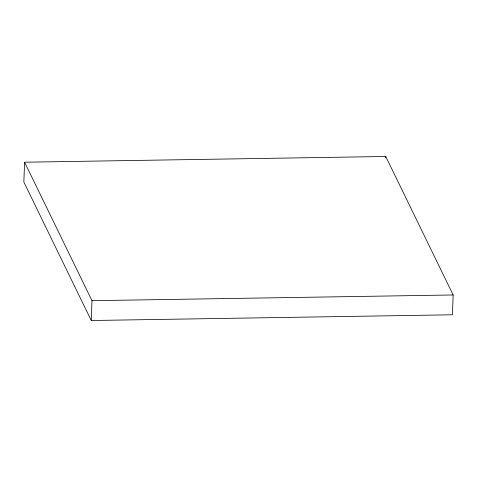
<?xml version="1.0" encoding="UTF-8"?>
<svg xmlns="http://www.w3.org/2000/svg" width="477" height="477" viewBox="0 0 477 477"><rect width="100%" height="100%" fill="white"/><g stroke="black" fill="none" stroke-linecap="round" stroke-linejoin="round"><path stroke-width="0.72" d="M24.577 162.21L23.85 182.035L91.256 320.514L452.423 314.79L453.15 294.965L385.744 156.486L24.577 162.21L91.983 300.683L91.256 320.514M385.69 157.953L385.744 156.486M91.983 300.683L453.15 294.965"/></g></svg>
